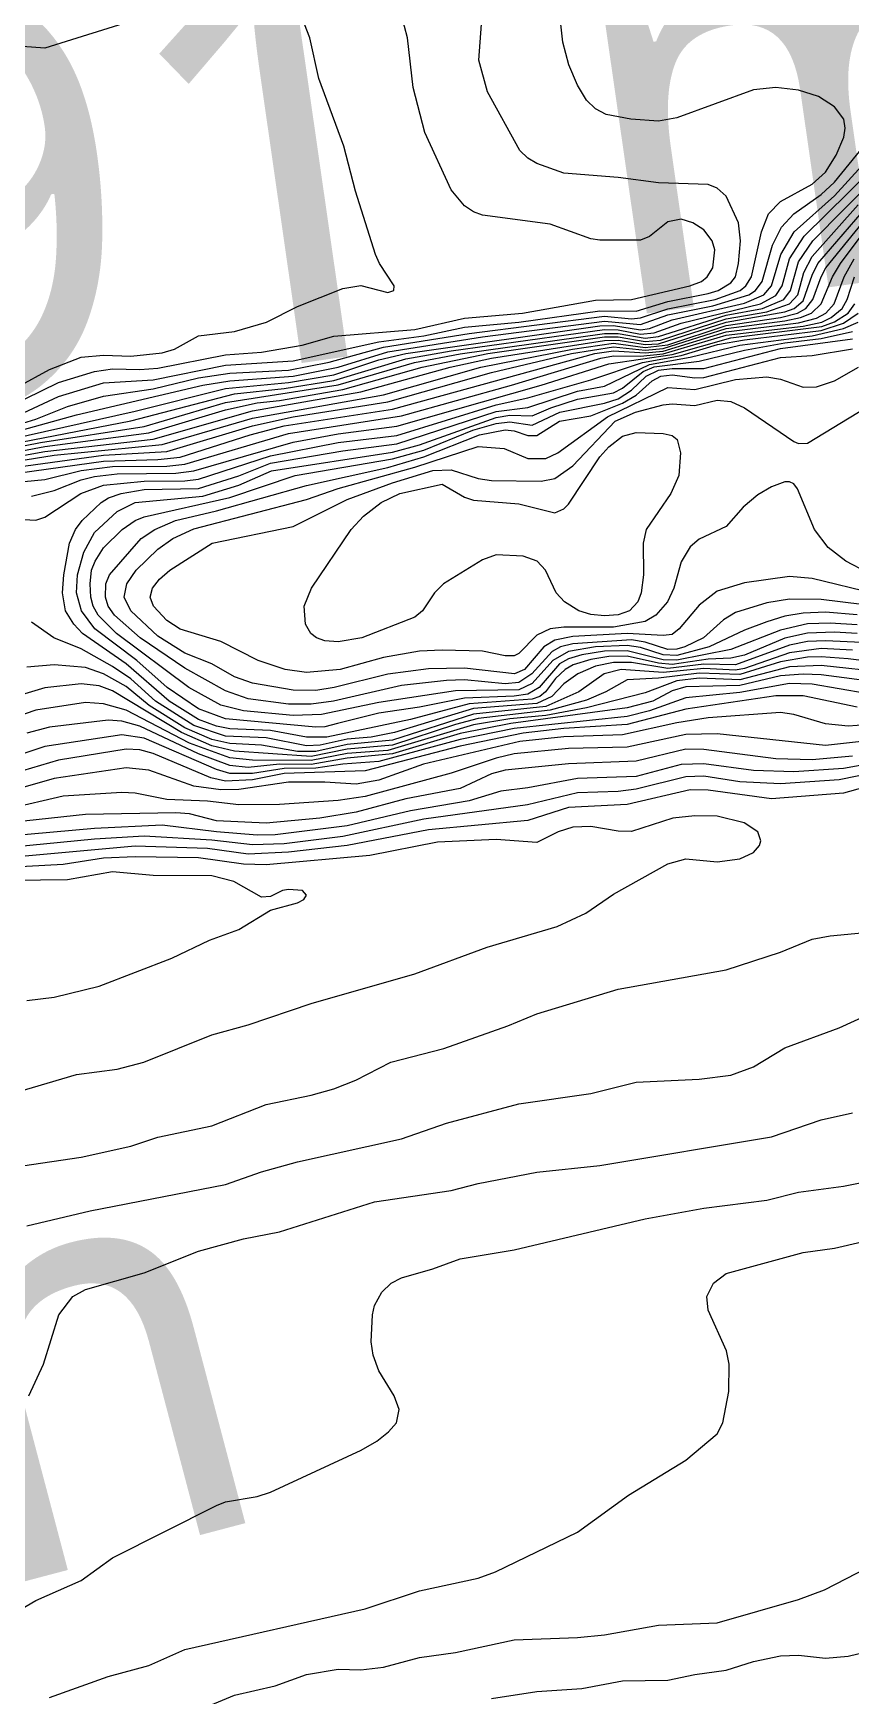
# Model space of a CAD drawing. Extents: x 474277 to 475042, y 254928 to 255625.
# Drawn here: x 474504.01 to 474517.9, y 255566.28 to 255594.53 of the extents above; entities that cross this region are included whole.
import ezdxf

# ---------------------------------------------------------------- set-up
doc = ezdxf.new("R2010")
doc.units = 0
doc.header["$MEASUREMENT"] = 0
doc.layers.add('BaseMapV2_DTM_export_MonNov09090547073261 — entities', color=1, linetype='CONTINUOUS')
doc.styles.get("Standard").update_dxf_attribs({"font": 'romans.shx'})

msp = doc.modelspace()

# ---------------------------------------------------------------- linework, layer by layer
at = {"layer": 'BaseMapV2_DTM_export_MonNov09090547073261 — entities', "color": 15, "linetype": 'Continuous', "true_color": 0xb7484b}
for points in [[(474505.815, 255594.778, 87.5), (474504.205, 255594.274, 87.5), (474502.442, 255594.407, 87.5), (474501.445, 255594.301, 87.5), (474500.985, 255594.18, 87.5), (474500.488, 255593.992, 87.5), (474500.065, 255593.935, 87.5), (474499.681, 255593.965, 87.5), (474499.298, 255594.039, 87.5), (474498.531, 255594.339, 87.5), (474498.148, 255594.412, 87.5), (474496.844, 255594.238, 87.5), (474496.078, 255594.26, 87.5), (474494.161, 255594.443, 87.5), (474493.087, 255594.368, 87.5), (474492.167, 255594.244, 87.5), (474491.86, 255594.251, 87.5), (474491.477, 255594.305, 87.5), (474490.654, 255594.605, 87.5)], [(474503.592, 255588.178, 87.75), (474504.435, 255588.592, 87.75), (474505.049, 255588.783, 87.75), (474505.355, 255588.825, 87.75), (474505.815, 255588.812, 87.75), (474506.122, 255588.835, 87.75), (474507.272, 255589.065, 87.75), (474507.886, 255589.11, 87.75), (474508.576, 255589.229, 87.75), (474509.112, 255589.378, 87.75), (474510.493, 255589.492, 87.75), (474511.336, 255589.686, 87.75), (474512.322, 255589.774, 87.75), (474513.56, 255589.99, 87.75), (474514.173, 255590.005, 87.75), (474515.164, 255590.234, 87.75), (474515.36, 255590.311, 87.75), (474515.456, 255590.388, 87.75), (474515.557, 255590.541, 87.75), (474515.59, 255590.848, 87.75), (474515.544, 255591.001, 87.75), (474515.4, 255591.186, 87.75), (474515.215, 255591.308, 87.75), (474515.017, 255591.37, 87.75), (474514.787, 255591.323, 87.75), (474514.48, 255591.074, 87.75), (474514.326, 255591.012, 87.75), (474513.636, 255591.012, 87.75), (474513.483, 255591.034, 87.75), (474512.793, 255591.282, 87.75), (474511.643, 255591.436, 87.75), (474511.489, 255591.491, 87.75), (474511.336, 255591.598, 87.75), (474511.106, 255591.869, 87.75), (474510.661, 255592.841, 87.75), (474510.463, 255593.608, 87.75), (474510.364, 255594.452, 87.75), (474510.263, 255594.835, 87.75)], [(474503.668, 255587.999, 88), (474504.435, 255588.353, 88), (474505.202, 255588.585, 88), (474506.045, 255588.64, 88), (474507.272, 255588.887, 88), (474508.422, 255588.964, 88), (474509.879, 255589.285, 88), (474510.646, 255589.384, 88), (474511.336, 255589.531, 88), (474512.256, 255589.618, 88), (474513.636, 255589.812, 88), (474514.25, 255589.807, 88), (474514.787, 255589.968, 88), (474515.477, 255590.104, 88), (474515.645, 255590.158, 88), (474515.86, 255590.289, 88), (474515.939, 255590.388, 88), (474515.992, 255590.618, 88), (474516.026, 255591.001, 88), (474515.988, 255591.308, 88), (474515.783, 255591.758, 88), (474515.63, 255591.898, 88), (474515.477, 255591.96, 88), (474514.633, 255591.984, 88), (474513.943, 255592.079, 88), (474513.023, 255592.151, 88), (474512.563, 255592.314, 88), (474512.41, 255592.405, 88), (474512.273, 255592.535, 88), (474511.726, 255593.531, 88), (474511.578, 255594.068, 88), (474511.633, 255594.835, 88)], [(474503.682, 255587.857, 88.25), (474504.052, 255587.969, 88.25), (474504.589, 255588.183, 88.25), (474505.202, 255588.36, 88.25), (474506.045, 255588.487, 88.25), (474506.812, 255588.67, 88.25), (474507.349, 255588.752, 88.25), (474508.346, 255588.801, 88.25), (474509.036, 255588.938, 88.25), (474509.956, 255589.196, 88.25), (474511.413, 255589.428, 88.25), (474513.713, 255589.718, 88.25), (474514.173, 255589.677, 88.25), (474514.326, 255589.69, 88.25), (474514.787, 255589.847, 88.25), (474515.593, 255590.004, 88.25), (474516.02, 255590.158, 88.25), (474516.117, 255590.234, 88.25), (474516.212, 255590.388, 88.25), (474516.383, 255591.155, 88.25), (474516.502, 255591.461, 88.25), (474516.703, 255591.667, 88.25), (474517.24, 255591.962, 88.25), (474517.47, 255592.17, 88.25), (474517.648, 255592.458, 88.25), (474517.778, 255592.765, 88.25), (474517.806, 255592.918, 88.25), (474517.783, 255593.071, 88.25), (474517.624, 255593.28, 88.25), (474517.348, 255593.455, 88.25), (474517.01, 255593.562, 88.25), (474516.627, 255593.608, 88.25), (474516.243, 255593.568, 88.25), (474514.94, 255593.089, 88.25), (474514.633, 255593.033, 88.25), (474514.161, 255593.071, 88.25), (474513.741, 255593.148, 88.25), (474513.56, 255593.241, 88.25), (474513.406, 255593.393, 88.25), (474513.253, 255593.644, 88.25), (474513.108, 255593.992, 88.25), (474513.005, 255594.375, 88.25), (474512.971, 255594.682, 88.25)], [(474503.745, 255588.518, 87.5), (474504.282, 255588.812, 87.5), (474504.819, 255589.026, 87.5), (474505.202, 255589.056, 87.5), (474505.662, 255589.041, 87.5), (474506.199, 255589.096, 87.5), (474506.408, 255589.161, 87.5), (474506.812, 255589.388, 87.5), (474507.426, 255589.459, 87.5), (474507.967, 255589.621, 87.5), (474508.499, 255589.884, 87.5), (474509.266, 255590.189, 87.5), (474509.573, 255590.24, 87.5), (474510.033, 255590.123, 87.5), (474510.133, 255590.158, 87.5), (474510.139, 255590.234, 87.5), (474509.89, 255590.618, 87.5), (474509.823, 255590.771, 87.5), (474509.481, 255591.845, 87.5), (474509.286, 255592.611, 87.5), (474508.859, 255593.762, 87.5), (474508.707, 255594.452, 87.5), (474508.615, 255594.682, 87.5)], [(474503.518, 255587.704, 88.5), (474504.742, 255588.041, 88.5), (474506.889, 255588.549, 88.5), (474507.349, 255588.624, 88.5), (474508.422, 255588.701, 88.5), (474509.189, 255588.852, 88.5), (474510.033, 255589.117, 88.5), (474511.643, 255589.367, 88.5), (474513.713, 255589.637, 88.5), (474514.326, 255589.578, 88.5), (474514.787, 255589.743, 88.5), (474515.553, 255589.898, 88.5), (474516.168, 255590.081, 88.5), (474516.282, 255590.158, 88.5), (474516.393, 255590.311, 88.5), (474516.568, 255590.925, 88.5), (474516.72, 255591.231, 88.5), (474516.933, 255591.461, 88.5), (474517.394, 255591.786, 88.5), (474517.624, 255592, 88.5), (474518.372, 255592.918, 88.5)], [(474503.285, 255587.408, 89.25), (474504.129, 255587.576, 89.25), (474505.892, 255587.848, 89.25), (474507.272, 255588.254, 89.25), (474509.189, 255588.552, 89.25), (474510.485, 255588.931, 89.25), (474511.259, 255589.083, 89.25), (474513.713, 255589.428, 89.25), (474513.943, 255589.427, 89.25), (474514.403, 255589.347, 89.25), (474514.633, 255589.376, 89.25), (474515.783, 255589.737, 89.25), (474516.399, 255589.851, 89.25), (474516.763, 255590.004, 89.25), (474516.874, 255590.158, 89.25), (474517.01, 255590.646, 89.25), (474517.256, 255591.001, 89.25), (474518.314, 255592.074, 89.25)], [(474503.438, 255587.511, 89), (474505.662, 255587.94, 89), (474507.426, 255588.402, 89), (474508.269, 255588.49, 89), (474509.112, 255588.629, 89), (474510.339, 255588.995, 89), (474511.106, 255589.132, 89), (474513.713, 255589.493, 89), (474513.943, 255589.488, 89), (474514.326, 255589.415, 89), (474514.556, 255589.437, 89), (474515.017, 255589.6, 89), (474516.365, 255589.928, 89), (474516.627, 255590.069, 89), (474516.731, 255590.234, 89), (474516.858, 255590.694, 89), (474517.108, 255591.078, 89), (474518.237, 255592.198, 89)], [(474503.592, 255587.625, 88.75), (474505.739, 255588.108, 88.75), (474507.272, 255588.491, 88.75), (474508.346, 255588.592, 88.75), (474509.112, 255588.726, 88.75), (474509.879, 255588.981, 88.75), (474510.339, 255589.088, 88.75), (474513.636, 255589.555, 88.75), (474513.866, 255589.563, 88.75), (474514.326, 255589.488, 88.75), (474514.48, 255589.509, 88.75), (474514.863, 255589.66, 88.75), (474516.09, 255589.941, 88.75), (474516.422, 255590.081, 88.75), (474516.55, 255590.234, 88.75), (474516.71, 255590.771, 88.75), (474516.934, 255591.155, 88.75), (474517.624, 255591.766, 88.75), (474518.084, 255592.277, 88.75)], [(474503.132, 255587.23, 89.75), (474504.205, 255587.423, 89.75), (474506.045, 255587.633, 89.75), (474507.732, 255588.112, 89.75), (474509.573, 255588.433, 89.75), (474511.09, 255588.854, 89.75), (474511.793, 255589.008, 89.75), (474513.713, 255589.307, 89.75), (474513.943, 255589.314, 89.75), (474514.403, 255589.238, 89.75), (474514.633, 255589.252, 89.75), (474515.783, 255589.619, 89.75), (474516.78, 255589.795, 89.75), (474516.934, 255589.851, 89.75), (474517.087, 255589.98, 89.75), (474517.24, 255590.418, 89.75), (474517.341, 255590.618, 89.75), (474518.198, 255591.615, 89.75)], [(474503.208, 255587.318, 89.5), (474504.205, 255587.506, 89.5), (474505.969, 255587.737, 89.5), (474507.272, 255588.131, 89.5), (474507.809, 255588.25, 89.5), (474508.192, 255588.287, 89.5), (474509.266, 255588.473, 89.5), (474510.616, 255588.854, 89.5), (474511.733, 255589.084, 89.5), (474513.713, 255589.367, 89.5), (474513.943, 255589.37, 89.5), (474514.403, 255589.29, 89.5), (474514.666, 255589.314, 89.5), (474515.783, 255589.676, 89.5), (474516.473, 255589.795, 89.5), (474516.86, 255589.928, 89.5), (474516.997, 255590.081, 89.5), (474517.102, 255590.464, 89.5), (474517.24, 255590.736, 89.5), (474518.027, 255591.615, 89.5)], [(474503.055, 255587.15, 90), (474504.359, 255587.357, 90), (474506.199, 255587.539, 90), (474507.732, 255587.985, 90), (474509.956, 255588.386, 90), (474511.61, 255588.854, 90), (474513.167, 255589.161, 90), (474513.866, 255589.26, 90), (474514.403, 255589.19, 90), (474514.787, 255589.234, 90), (474515.783, 255589.563, 90), (474516.703, 255589.699, 90), (474516.992, 255589.774, 90), (474517.133, 255589.851, 90), (474517.256, 255590.004, 90), (474517.393, 255590.388, 90), (474517.477, 255590.541, 90), (474518.225, 255591.461, 90)], [(474503.132, 255587.075, 90.25), (474505.202, 255587.36, 90.25), (474506.275, 255587.419, 90.25), (474507.732, 255587.857, 90.25), (474508.422, 255588.012, 90.25), (474510.033, 255588.263, 90.25), (474511.796, 255588.763, 90.25), (474513.153, 255589.084, 90.25), (474513.866, 255589.199, 90.25), (474514.403, 255589.142, 90.25), (474514.71, 255589.17, 90.25), (474515.783, 255589.509, 90.25), (474516.78, 255589.643, 90.25), (474517.044, 255589.698, 90.25), (474517.232, 255589.774, 90.25), (474517.396, 255589.928, 90.25), (474517.588, 255590.388, 90.25), (474517.725, 255590.618, 90.25), (474518.129, 255591.155, 90.25)], [(474503.285, 255586.991, 90.5), (474505.202, 255587.259, 90.5), (474506.122, 255587.282, 90.5), (474506.505, 255587.323, 90.5), (474507.694, 255587.704, 90.5), (474508.269, 255587.855, 90.5), (474510.109, 255588.138, 90.5), (474513.552, 255589.084, 90.5), (474513.866, 255589.13, 90.5), (474514.403, 255589.095, 90.5), (474514.71, 255589.126, 90.5), (474515.783, 255589.455, 90.5), (474517.01, 255589.609, 90.5), (474517.317, 255589.688, 90.5), (474517.473, 255589.774, 90.5), (474517.616, 255589.928, 90.5), (474517.787, 255590.388, 90.5), (474517.957, 255590.694, 90.5)], [(474503.438, 255586.872, 90.75), (474504.205, 255586.944, 90.75), (474504.819, 255587.096, 90.75), (474505.355, 255587.165, 90.75), (474506.275, 255587.172, 90.75), (474506.582, 255587.203, 90.75), (474508.346, 255587.728, 90.75), (474510.263, 255588.027, 90.75), (474512.134, 255588.548, 90.75), (474513.652, 255589.008, 90.75), (474513.866, 255589.044, 90.75), (474514.326, 255589.043, 90.75), (474514.71, 255589.083, 90.75), (474515.783, 255589.399, 90.75), (474517.087, 255589.549, 90.75), (474517.405, 255589.621, 90.75), (474517.568, 255589.698, 90.75), (474517.754, 255589.851, 90.75), (474517.839, 255590.004, 90.75), (474517.964, 255590.388, 90.75)], [(474503.975, 255586.663, 91), (474504.359, 255586.756, 91), (474504.819, 255586.941, 91), (474505.049, 255586.997, 91), (474505.432, 255587.042, 91), (474506.429, 255587.052, 91), (474506.736, 255587.093, 91), (474508.422, 255587.579, 91), (474509.189, 255587.72, 91), (474510.186, 255587.851, 91), (474512.64, 255588.548, 91), (474513.79, 255588.913, 91), (474514.863, 255589.068, 91), (474515.86, 255589.352, 91), (474517.407, 255589.544, 91), (474517.624, 255589.624, 91), (474517.854, 255589.774, 91), (474517.968, 255589.928, 91)], [(474503.745, 255586.272, 91.25), (474504.052, 255586.251, 91.25), (474504.205, 255586.303, 91.25), (474504.815, 255586.707, 91.25), (474505.202, 255586.851, 91.25), (474505.892, 255586.918, 91.25), (474506.582, 255586.923, 91.25), (474506.812, 255586.951, 91.25), (474508.039, 255587.346, 91.25), (474509.189, 255587.571, 91.25), (474510.186, 255587.692, 91.25), (474511.873, 255588.213, 91.25), (474512.41, 255588.331, 91.25), (474513.483, 255588.64, 91.25), (474514.361, 255588.931, 91.25), (474515.017, 255589.053, 91.25), (474515.636, 255589.238, 91.25), (474516.09, 255589.321, 91.25), (474517.394, 255589.475, 91.25), (474517.777, 255589.603, 91.25), (474518.024, 255589.774, 91.25)], [(474508.994, 255582.567, 91.5), (474508.652, 255582.569, 91.5), (474508.039, 255582.681, 91.5), (474507.349, 255582.707, 91.5), (474507.119, 255582.754, 91.5), (474506.812, 255582.868, 91.5), (474506.318, 255583.18, 91.5), (474505.585, 255583.81, 91.5), (474504.842, 255584.33, 91.5), (474504.694, 255584.484, 91.5), (474504.553, 255584.714, 91.5), (474504.502, 255585.02, 91.5), (474504.525, 255585.327, 91.5), (474504.621, 255585.864, 91.5), (474504.724, 255586.094, 91.5), (474504.839, 255586.247, 91.5), (474505.161, 255586.554, 91.5), (474505.283, 255586.631, 91.5), (474505.499, 255586.707, 91.5), (474505.892, 255586.773, 91.5), (474506.812, 255586.793, 91.5), (474507.502, 255587.008, 91.5), (474508.039, 255587.225, 91.5), (474509.266, 255587.433, 91.5), (474510.186, 255587.551, 91.5), (474511.873, 255588.103, 91.5), (474512.41, 255588.171, 91.5), (474513.253, 255588.446, 91.5), (474513.713, 255588.531, 91.5), (474514.48, 255588.898, 91.5), (474515.17, 255589.023, 91.5), (474516.013, 255589.229, 91.5), (474517.24, 255589.384, 91.5), (474517.777, 255589.51, 91.5), (474518.024, 255589.621, 91.5)], [(474509.177, 255582.797, 91.75), (474508.959, 255582.74, 91.75), (474508.806, 255582.735, 91.75), (474507.272, 255582.879, 91.75), (474506.812, 255583.05, 91.75), (474506.283, 255583.41, 91.75), (474505.764, 255583.87, 91.75), (474505.051, 255584.407, 91.75), (474504.824, 255584.714, 91.75), (474504.738, 255585.02, 91.75), (474504.755, 255585.327, 91.75), (474504.867, 255585.711, 91.75), (474505.049, 255586.042, 91.75), (474505.43, 255586.401, 91.75), (474505.739, 255586.552, 91.75), (474506.889, 255586.664, 91.75), (474507.502, 255586.848, 91.75), (474508.052, 255587.091, 91.75), (474510.109, 255587.411, 91.75), (474510.569, 255587.534, 91.75), (474511.873, 255588.001, 91.75), (474512.103, 255588.036, 91.75), (474512.486, 255588.027, 91.75), (474512.803, 255588.164, 91.75), (474513.253, 255588.308, 91.75), (474513.866, 255588.418, 91.75), (474514.02, 255588.499, 91.75), (474514.37, 255588.778, 91.75), (474514.556, 255588.858, 91.75), (474515.323, 255588.954, 91.75), (474516.09, 255589.143, 91.75), (474516.78, 255589.269, 91.75), (474517.394, 255589.341, 91.75), (474517.93, 255589.46, 91.75)], [(474508.905, 255582.95, 92), (474508.422, 255582.932, 92), (474507.579, 255583.016, 92), (474507.196, 255583.112, 92), (474506.649, 255583.41, 92), (474505.42, 255584.33, 92), (474505.108, 255584.637, 92), (474505.025, 255584.79, 92), (474504.985, 255584.944, 92), (474504.971, 255585.174, 92), (474504.998, 255585.404, 92), (474505.057, 255585.557, 92), (474505.202, 255585.781, 92), (474505.517, 255586.094, 92), (474505.735, 255586.247, 92), (474505.892, 255586.313, 92), (474507.349, 255586.641, 92), (474508.458, 255587.014, 92), (474510.109, 255587.294, 92), (474510.646, 255587.446, 92), (474511.478, 255587.781, 92), (474511.873, 255587.896, 92), (474512.103, 255587.925, 92), (474512.486, 255587.871, 92), (474512.953, 255588.087, 92), (474513.713, 255588.243, 92), (474513.943, 255588.318, 92), (474514.173, 255588.461, 92), (474514.423, 255588.701, 92), (474514.633, 255588.801, 92), (474514.863, 255588.833, 92), (474515.4, 255588.83, 92), (474516.703, 255589.169, 92), (474517.93, 255589.337, 92)], [(474509.106, 255583.18, 92.25), (474508.729, 255583.127, 92.25), (474508.346, 255583.126, 92.25), (474507.656, 255583.22, 92.25), (474507.272, 255583.352, 92.25), (474506.582, 255583.736, 92.25), (474505.823, 255584.254, 92.25), (474505.386, 255584.637, 92.25), (474505.281, 255584.79, 92.25), (474505.231, 255584.944, 92.25), (474505.242, 255585.174, 92.25), (474505.303, 255585.327, 92.25), (474505.84, 255585.941, 92.25), (474506.074, 255586.094, 92.25), (474506.422, 255586.247, 92.25), (474507.119, 255586.413, 92.25), (474508.652, 255586.845, 92.25), (474510.033, 255587.151, 92.25), (474510.646, 255587.331, 92.25), (474511.587, 255587.704, 92.25), (474512.026, 255587.791, 92.25), (474512.18, 255587.774, 92.25), (474512.41, 255587.693, 92.25), (474512.563, 255587.694, 92.25), (474512.946, 255587.936, 92.25), (474513.483, 255588.028, 92.25), (474514.02, 255588.242, 92.25), (474514.25, 255588.378, 92.25), (474514.525, 255588.624, 92.25), (474514.67, 255588.701, 92.25), (474514.863, 255588.725, 92.25), (474515.247, 255588.672, 92.25), (474515.4, 255588.678, 92.25), (474516.703, 255589.017, 92.25), (474517.24, 255589.054, 92.25), (474517.93, 255589.167, 92.25)], [(474509.121, 255583.41, 92.5), (474508.806, 255583.36, 92.5), (474508.422, 255583.367, 92.5), (474507.732, 255583.486, 92.5), (474507.426, 255583.59, 92.5), (474507.042, 255583.815, 92.5), (474506.582, 255583.991, 92.5), (474506.122, 255584.28, 92.5), (474505.665, 255584.714, 92.5), (474505.549, 255584.944, 92.5), (474505.594, 255585.174, 92.5), (474505.753, 255585.404, 92.5), (474506.122, 255585.762, 92.5), (474506.38, 255585.941, 92.5), (474506.736, 255586.107, 92.5), (474508.652, 255586.603, 92.5), (474509.189, 255586.791, 92.5), (474510.493, 255587.154, 92.5), (474511.566, 255587.504, 92.5), (474512.008, 255587.474, 92.5), (474512.41, 255587.299, 92.5), (474512.716, 255587.299, 92.5), (474512.92, 255587.397, 92.5), (474513.767, 255588.011, 92.5), (474514.787, 255588.51, 92.5), (474515.247, 255588.474, 92.5), (474515.937, 255588.646, 92.5), (474516.473, 255588.689, 92.5), (474516.703, 255588.65, 92.5), (474517.087, 255588.513, 92.5), (474517.317, 255588.517, 92.5), (474517.624, 255588.619, 92.5), (474518.029, 255588.854, 92.5)], [(474509.222, 255583.717, 92.75), (474508.652, 255583.663, 92.75), (474508.286, 255583.717, 92.75), (474507.829, 255583.87, 92.75), (474507.196, 255584.192, 92.75), (474506.505, 255584.401, 92.75), (474506.275, 255584.551, 92.75), (474506.051, 255584.79, 92.75), (474505.995, 255584.944, 92.75), (474506.033, 255585.097, 92.75), (474506.149, 255585.25, 92.75), (474506.329, 255585.404, 92.75), (474507.048, 255585.864, 92.75), (474508.422, 255586.148, 92.75), (474509.343, 255586.605, 92.75), (474510.109, 255586.886, 92.75), (474510.799, 255587.097, 92.75), (474511.106, 255587.11, 92.75), (474511.566, 255586.96, 92.75), (474511.796, 255586.929, 92.75), (474512.64, 255586.916, 92.75), (474512.87, 255586.96, 92.75), (474513.176, 255587.176, 92.75), (474513.896, 255587.934, 92.75), (474514.243, 255588.087, 92.75), (474514.71, 255588.212, 92.75), (474514.863, 255588.233, 92.75), (474515.247, 255588.204, 92.75), (474515.63, 255588.291, 92.75), (474515.86, 255588.268, 92.75), (474516.091, 255588.164, 92.75), (474516.933, 255587.59, 92.75), (474517.01, 255587.558, 92.75), (474517.163, 255587.563, 92.75), (474518.16, 255588.169, 92.75)], [(474509.591, 255584.254, 93), (474509.189, 255584.187, 93), (474508.959, 255584.206, 93), (474508.818, 255584.254, 93), (474508.723, 255584.33, 93), (474508.635, 255584.484, 93), (474508.611, 255584.79, 93), (474508.737, 255585.097, 93), (474509.411, 255586.094, 93), (474509.618, 255586.324, 93), (474509.921, 255586.554, 93), (474510.238, 255586.707, 93), (474510.953, 255586.865, 93), (474511.336, 255586.646, 93), (474511.489, 255586.595, 93), (474512.256, 255586.534, 93), (474512.87, 255586.38, 93), (474513.023, 255586.448, 93), (474513.1, 255586.527, 93), (474513.636, 255587.331, 93), (474513.79, 255587.502, 93), (474514.02, 255587.681, 93), (474514.25, 255587.744, 93), (474514.71, 255587.726, 93), (474514.863, 255587.694, 93), (474514.946, 255587.627, 93), (474515.006, 255587.397, 93), (474514.977, 255587.014, 93), (474514.843, 255586.707, 93), (474514.421, 255586.094, 93), (474514.371, 255585.864, 93), (474514.374, 255585.327, 93), (474514.335, 255585.02, 93), (474514.282, 255584.867, 93), (474514.137, 255584.714, 93), (474513.943, 255584.646, 93), (474513.713, 255584.628, 93), (474513.483, 255584.651, 93), (474513.277, 255584.714, 93), (474513.036, 255584.867, 93), (474512.89, 255585.02, 93), (474512.709, 255585.404, 93), (474512.57, 255585.557, 93), (474512.333, 255585.641, 93), (474511.873, 255585.664, 93), (474511.643, 255585.581, 93), (474510.979, 255585.174, 93), (474510.824, 255585.02, 93), (474510.621, 255584.714, 93), (474510.493, 255584.608, 93), (474509.591, 255584.254, 93)], [(474518.55, 255585.174, 92.75), (474517.815, 255585.557, 92.75), (474517.516, 255585.787, 92.75), (474517.285, 255586.094, 92.75), (474516.991, 255586.784, 92.75), (474516.933, 255586.87, 92.75), (474516.857, 255586.906, 92.75), (474516.78, 255586.904, 92.75), (474516.55, 255586.819, 92.75), (474516.32, 255586.683, 92.75), (474516.071, 255586.477, 92.75), (474515.783, 255586.145, 92.75), (474515.323, 255585.93, 92.75), (474515.17, 255585.8, 92.75), (474515.017, 255585.544, 92.75), (474514.89, 255585.097, 92.75), (474514.786, 255584.867, 92.75), (474514.587, 255584.637, 92.75), (474514.403, 255584.532, 92.75), (474513.866, 255584.435, 92.75), (474513.023, 255584.434, 92.75), (474512.793, 255584.405, 92.75), (474512.563, 255584.3, 92.75), (474512.256, 255583.99, 92.75), (474512.18, 255583.949, 92.75), (474512.026, 255583.948, 92.75), (474511.643, 255584.028, 92.75), (474510.953, 255584.047, 92.75), (474510.569, 255584.027, 92.75), (474509.956, 255583.918, 92.75), (474509.222, 255583.717, 92.75)], [(474518.314, 255585.004, 92.5), (474517.24, 255585.262, 92.5), (474516.857, 255585.296, 92.5), (474516.09, 255585.187, 92.5), (474515.63, 255585.045, 92.5), (474515.323, 255584.812, 92.5), (474514.981, 255584.407, 92.5), (474514.863, 255584.311, 92.5), (474514.71, 255584.293, 92.5), (474514.096, 255584.326, 92.5), (474513.176, 255584.277, 92.5), (474512.87, 255584.217, 92.5), (474512.685, 255584.1, 92.5), (474512.353, 255583.717, 92.5), (474512.185, 255583.64, 92.5), (474511.336, 255583.741, 92.5), (474510.723, 255583.73, 92.5), (474510.033, 255583.636, 92.5), (474509.121, 255583.41, 92.5)], [(474518.084, 255584.819, 92.25), (474517.394, 255584.905, 92.25), (474516.857, 255584.912, 92.25), (474516.473, 255584.849, 92.25), (474515.937, 255584.683, 92.25), (474515.735, 255584.56, 92.25), (474515.394, 255584.254, 92.25), (474515.081, 255584.1, 92.25), (474514.94, 255584.063, 92.25), (474514.787, 255584.058, 92.25), (474514.403, 255584.18, 92.25), (474514.173, 255584.218, 92.25), (474513.176, 255584.155, 92.25), (474512.963, 255584.1, 92.25), (474512.824, 255584.024, 92.25), (474512.481, 255583.64, 92.25), (474512.256, 255583.494, 92.25), (474512.026, 255583.475, 92.25), (474511.336, 255583.539, 92.25), (474511.029, 255583.531, 92.25), (474510.263, 255583.446, 92.25), (474509.106, 255583.18, 92.25)], [(474518.084, 255584.174, 91.25), (474517.47, 255584.206, 91.25), (474517.163, 255584.191, 91.25), (474516.857, 255584.131, 91.25), (474515.937, 255583.798, 91.25), (474515.4, 255583.808, 91.25), (474514.787, 255583.734, 91.25), (474514.173, 255583.836, 91.25), (474513.866, 255583.837, 91.25), (474513.56, 255583.773, 91.25), (474513.26, 255583.64, 91.25), (474513.023, 255583.472, 91.25), (474512.819, 255583.257, 91.25), (474512.563, 255583.136, 91.25), (474511.489, 255583.052, 91.25), (474510.145, 255582.643, 91.25), (474509.749, 255582.567, 91.25), (474509.343, 255582.532, 91.25), (474508.882, 255582.429, 91.25), (474508.652, 255582.417, 91.25), (474507.962, 255582.556, 91.25), (474507.272, 255582.586, 91.25), (474506.736, 255582.766, 91.25), (474506.086, 255583.18, 91.25), (474505.662, 255583.558, 91.25), (474505.355, 255583.767, 91.25), (474504.819, 255584.067, 91.25), (474504.353, 255584.254, 91.25), (474503.975, 255584.522, 91.25)], [(474518.007, 255584.644, 92), (474517.47, 255584.688, 92), (474517.087, 255584.675, 92), (474516.78, 255584.622, 92), (474516.473, 255584.528, 92), (474516.09, 255584.382, 92), (474515.495, 255584.1, 92), (474514.94, 255583.952, 92), (474514.71, 255583.963, 92), (474514.326, 255584.092, 92), (474514.096, 255584.126, 92), (474513.56, 255584.1, 92), (474513.103, 255584.024, 92), (474512.833, 255583.87, 92), (474512.486, 255583.477, 92), (474512.256, 255583.37, 92), (474511.183, 255583.356, 92), (474509.879, 255583.157, 92), (474508.905, 255582.95, 92)], [(474518.007, 255584.477, 91.75), (474517.547, 255584.506, 91.75), (474517.163, 255584.491, 91.75), (474516.703, 255584.386, 91.75), (474515.86, 255584.058, 91.75), (474514.94, 255583.874, 91.75), (474514.71, 255583.88, 91.75), (474514.096, 255584.035, 91.75), (474513.713, 255584.025, 91.75), (474513.33, 255583.968, 91.75), (474513.1, 255583.898, 91.75), (474512.946, 255583.81, 91.75), (474512.602, 255583.41, 91.75), (474512.41, 255583.298, 91.75), (474512.18, 255583.262, 91.75), (474511.336, 255583.231, 91.75), (474510.569, 255583.074, 91.75), (474509.879, 255582.972, 91.75), (474509.177, 255582.797, 91.75)], [(474518.007, 255584.327, 91.5), (474517.624, 255584.351, 91.5), (474517.163, 255584.331, 91.5), (474516.78, 255584.25, 91.5), (474516.09, 255583.962, 91.5), (474515.86, 255583.907, 91.5), (474515.477, 255583.892, 91.5), (474514.863, 255583.801, 91.5), (474514.633, 255583.821, 91.5), (474514.096, 255583.944, 91.5), (474513.79, 255583.938, 91.5), (474513.483, 255583.888, 91.5), (474513.181, 255583.794, 91.5), (474513.044, 255583.717, 91.5), (474512.883, 255583.564, 91.5), (474512.713, 255583.334, 91.5), (474512.613, 255583.257, 91.5), (474512.486, 255583.212, 91.5), (474511.413, 255583.135, 91.5), (474510.416, 255582.868, 91.5), (474508.994, 255582.567, 91.5)], [(474518.85, 255583.773, 90.75), (474517.854, 255583.897, 90.75), (474517.394, 255583.934, 90.75), (474517.163, 255583.923, 90.75), (474516.703, 255583.845, 90.75), (474516.013, 255583.629, 90.75), (474515.323, 255583.656, 90.75), (474514.633, 255583.569, 90.75), (474514.096, 255583.538, 90.75), (474513.739, 255583.334, 90.75), (474513.406, 255583.193, 90.75), (474512.793, 255583.026, 90.75), (474511.566, 255582.881, 90.75), (474511.183, 255582.784, 90.75), (474510.109, 255582.428, 90.75), (474509.343, 255582.362, 90.75), (474508.729, 255582.238, 90.75), (474507.426, 255582.326, 90.75), (474507.042, 255582.418, 90.75), (474506.527, 255582.643, 90.75), (474505.355, 255583.353, 90.75), (474505.125, 255583.436, 90.75), (474504.819, 255583.471, 90.75), (474504.205, 255583.402, 90.75), (474503.362, 255583.157, 90.75)], [(474517.93, 255584.044, 91), (474517.394, 255584.071, 91), (474516.857, 255584.001, 91), (474516.09, 255583.734, 91), (474515.937, 255583.705, 91), (474515.4, 255583.735, 91), (474514.71, 255583.663, 91), (474513.997, 255583.717, 91), (474513.707, 255583.64, 91), (474513.278, 255583.334, 91), (474512.716, 255583.089, 91), (474511.489, 255582.959, 91), (474510.109, 255582.516, 91), (474509.343, 255582.44, 91), (474508.806, 255582.324, 91), (474508.499, 255582.323, 91), (474507.886, 255582.431, 91), (474507.349, 255582.456, 91), (474507.042, 255582.528, 91), (474506.582, 255582.725, 91), (474505.976, 255583.104, 91), (474505.585, 255583.43, 91), (474505.202, 255583.642, 91), (474504.895, 255583.748, 91), (474504.359, 255583.798, 91), (474503.899, 255583.756, 91)], [(474518.544, 255583.661, 90.5), (474517.394, 255583.786, 90.5), (474516.857, 255583.759, 90.5), (474516.013, 255583.542, 90.5), (474515.323, 255583.567, 90.5), (474514.94, 255583.521, 90.5), (474514.403, 255583.321, 90.5), (474513.406, 255583.065, 90.5), (474512.716, 255582.934, 90.5), (474512.103, 255582.879, 90.5), (474511.489, 255582.773, 90.5), (474510.033, 255582.339, 90.5), (474509.343, 255582.287, 90.5), (474508.729, 255582.169, 90.5), (474507.732, 255582.173, 90.5), (474507.349, 255582.215, 90.5), (474506.659, 255582.466, 90.5), (474505.585, 255583.026, 90.5), (474505.202, 255583.131, 90.5), (474504.895, 255583.154, 90.5), (474504.052, 255583.024, 90.5), (474502.825, 255582.607, 90.5)], [(474518.39, 255583.497, 90.25), (474517.394, 255583.624, 90.25), (474517.087, 255583.637, 90.25), (474516.703, 255583.608, 90.25), (474516.013, 255583.442, 90.25), (474515.093, 255583.424, 90.25), (474514.863, 255583.354, 90.25), (474514.537, 255583.18, 90.25), (474514.096, 255583.063, 90.25), (474512.119, 255582.797, 90.25), (474511.259, 255582.627, 90.25), (474510.109, 255582.282, 90.25), (474509.343, 255582.208, 90.25), (474508.729, 255582.102, 90.25), (474508.192, 255582.107, 90.25), (474507.656, 255582.052, 90.25), (474507.349, 255582.083, 90.25), (474506.812, 255582.282, 90.25), (474505.815, 255582.753, 90.25), (474505.509, 255582.838, 90.25), (474505.279, 255582.855, 90.25), (474504.282, 255582.739, 90.25), (474503.899, 255582.637, 90.25)], [(474518.16, 255583.309, 90), (474517.24, 255583.468, 90), (474516.857, 255583.478, 90), (474516.013, 255583.323, 90), (474515.093, 255583.233, 90), (474514.48, 255583.015, 90), (474514.096, 255582.92, 90), (474512.18, 255582.713, 90), (474511.259, 255582.529, 90), (474509.879, 255582.155, 90), (474509.266, 255582.108, 90), (474508.806, 255582.037, 90), (474508.269, 255582.036, 90), (474507.732, 255581.947, 90), (474507.349, 255581.946, 90), (474507.119, 255582.014, 90), (474505.892, 255582.549, 90), (474505.509, 255582.606, 90), (474504.205, 255582.405, 90), (474503.362, 255582.13, 90)], [(474518.007, 255583.074, 89.75), (474517.087, 255583.267, 89.75), (474516.627, 255583.27, 89.75), (474515.093, 255583.043, 89.75), (474514.096, 255582.781, 89.75), (474513.023, 255582.714, 89.75), (474512.333, 255582.634, 89.75), (474511.259, 255582.411, 89.75), (474509.649, 255581.993, 89.75), (474508.269, 255581.946, 89.75), (474507.732, 255581.841, 89.75), (474507.272, 255581.818, 89.75), (474507.022, 255581.877, 89.75), (474506.045, 255582.289, 89.75), (474505.815, 255582.349, 89.75), (474505.585, 255582.363, 89.75), (474504.435, 255582.176, 89.75), (474503.515, 255581.904, 89.75)], [(474518.774, 255582.823, 89.5), (474517.854, 255582.754, 89.5), (474517.47, 255582.792, 89.5), (474516.933, 255582.949, 89.5), (474516.703, 255582.984, 89.5), (474515.477, 255582.892, 89.5), (474514.94, 255582.812, 89.5), (474514.02, 255582.605, 89.5), (474513.023, 255582.574, 89.5), (474512.276, 255582.49, 89.5), (474510.637, 255582.107, 89.5), (474509.879, 255581.837, 89.5), (474509.496, 255581.766, 89.5), (474508.959, 255581.803, 89.5), (474508.346, 255581.801, 89.5), (474507.502, 255581.678, 89.5), (474507.196, 255581.672, 89.5), (474506.736, 255581.732, 89.5), (474505.969, 255582.008, 89.5), (474505.585, 255582.045, 89.5), (474504.359, 255581.862, 89.5), (474503.592, 255581.643, 89.5)], [(474518.697, 255582.56, 89.25), (474517.47, 255582.425, 89.25), (474515.63, 255582.623, 89.25), (474515.093, 255582.61, 89.25), (474514.096, 255582.394, 89.25), (474513.1, 255582.371, 89.25), (474512.18, 255582.283, 89.25), (474511.873, 255582.21, 89.25), (474511.106, 255581.952, 89.25), (474509.649, 255581.556, 89.25), (474509.189, 255581.488, 89.25), (474508.192, 255581.423, 89.25), (474507.502, 255581.415, 89.25), (474506.966, 255581.477, 89.25), (474506.275, 255581.507, 89.25), (474505.739, 255581.615, 89.25), (474505.509, 255581.627, 89.25), (474504.512, 255581.562, 89.25), (474503.592, 255581.347, 89.25)], [(474517.93, 255582.242, 89), (474517.24, 255582.183, 89), (474516.627, 255582.199, 89), (474515.4, 255582.359, 89), (474515.093, 255582.363, 89), (474514.25, 255582.156, 89), (474513.1, 255582.112, 89), (474512.026, 255582.004, 89), (474511.796, 255581.942, 89), (474511.259, 255581.693, 89), (474510.339, 255581.517, 89), (474509.496, 255581.292, 89), (474508.874, 255581.187, 89), (474507.962, 255581.104, 89), (474507.119, 255581.147, 89), (474506.659, 255581.261, 89), (474506.429, 255581.281, 89), (474504.895, 255581.254, 89), (474503.055, 255581.052, 89)], [(474518.62, 255582.188, 88.75), (474517.777, 255582.036, 88.75), (474516.933, 255581.979, 88.75), (474516.243, 255582.001, 88.75), (474515.4, 255582.113, 88.75), (474515.017, 255582.104, 88.75), (474514.25, 255581.898, 88.75), (474513.253, 255581.864, 88.75), (474512.41, 255581.704, 88.75), (474511.95, 255581.647, 88.75), (474511.413, 255581.487, 88.75), (474510.416, 255581.316, 88.75), (474509.343, 255581.061, 88.75), (474508.116, 255580.908, 88.75), (474507.809, 255580.901, 88.75), (474507.119, 255580.957, 88.75), (474506.199, 255581.07, 88.75), (474505.049, 255581.017, 88.75), (474503.208, 255580.849, 88.75)], [(474518.62, 255582.03, 88.5), (474517.7, 255581.841, 88.5), (474516.703, 255581.773, 88.5), (474516.013, 255581.806, 88.5), (474515.4, 255581.903, 88.5), (474515.093, 255581.892, 88.5), (474514.25, 255581.683, 88.5), (474513.943, 255581.645, 88.5), (474513.253, 255581.623, 88.5), (474512.403, 255581.417, 88.5), (474510.646, 255581.17, 88.5), (474509.266, 255580.876, 88.5), (474508.269, 255580.756, 88.5), (474507.732, 255580.737, 88.5), (474507.042, 255580.816, 88.5), (474505.892, 255580.885, 88.5), (474505.049, 255580.833, 88.5), (474503.362, 255580.666, 88.5)], [(474518.467, 255581.805, 88.25), (474517.777, 255581.617, 88.25), (474516.55, 255581.516, 88.25), (474515.477, 255581.663, 88.25), (474515.17, 255581.669, 88.25), (474514.096, 255581.422, 88.25), (474513.1, 255581.37, 88.25), (474512.41, 255581.151, 88.25), (474510.723, 255580.994, 88.25), (474509.343, 255580.728, 88.25), (474508.346, 255580.61, 88.25), (474507.656, 255580.58, 88.25), (474506.966, 255580.675, 88.25), (474505.739, 255580.715, 88.25), (474503.362, 255580.499, 88.25)], [(474503.745, 255576.539, 88), (474504.742, 255576.831, 88), (474505.432, 255576.926, 88), (474505.887, 255577.046, 88), (474507.042, 255577.509, 88), (474507.656, 255577.677, 88), (474508.729, 255578.042, 88), (474510.493, 255578.544, 88), (474511.719, 255578.998, 88), (474512.91, 255579.346, 88), (474513.394, 255579.576, 88), (474513.866, 255579.896, 88), (474514.787, 255580.416, 88), (474515.093, 255580.496, 88), (474515.63, 255580.446, 88), (474516.013, 255580.497, 88), (474516.243, 255580.604, 88), (474516.35, 255580.727, 88), (474516.373, 255580.803, 88), (474516.318, 255580.957, 88), (474516.085, 255581.11, 88), (474515.63, 255581.222, 88), (474515.247, 255581.232, 88), (474514.874, 255581.187, 88), (474514.173, 255580.965, 88), (474513.943, 255580.971, 88), (474513.483, 255581.048, 88), (474513.176, 255581.036, 88), (474512.925, 255580.957, 88), (474512.563, 255580.779, 88), (474511.873, 255580.826, 88), (474510.876, 255580.783, 88), (474509.726, 255580.556, 88), (474507.962, 255580.395, 88), (474507.579, 255580.406, 88), (474506.812, 255580.514, 88), (474505.739, 255580.533, 88), (474505.202, 255580.509, 88), (474504.512, 255580.404, 88), (474503.362, 255580.339, 88)], [(474503.899, 255578.093, 87.75), (474504.359, 255578.148, 87.75), (474505.125, 255578.335, 87.75), (474506.36, 255578.81, 87.75), (474507.001, 255579.116, 87.75), (474507.502, 255579.298, 87.75), (474508.039, 255579.627, 87.75), (474508.499, 255579.749, 87.75), (474508.602, 255579.806, 87.75), (474508.652, 255579.883, 87.75), (474508.582, 255579.96, 87.75), (474508.346, 255579.979, 87.75), (474508.242, 255579.96, 87.75), (474508.039, 255579.86, 87.75), (474507.886, 255579.845, 87.75), (474507.416, 255580.113, 87.75), (474507.042, 255580.207, 87.75), (474506.045, 255580.216, 87.75), (474505.355, 255580.279, 87.75), (474504.589, 255580.14, 87.75), (474503.208, 255580.127, 87.75)], [(474503.822, 255575.284, 88.25), (474504.819, 255575.431, 88.25), (474505.662, 255575.615, 88.25), (474506.122, 255575.769, 88.25), (474507.042, 255575.96, 88.25), (474507.962, 255576.324, 88.25), (474508.729, 255576.48, 88.25), (474509.112, 255576.592, 88.25), (474509.488, 255576.739, 88.25), (474510.085, 255577.046, 88.25), (474510.981, 255577.276, 88.25), (474512.071, 255577.66, 88.25), (474512.563, 255577.864, 88.25), (474513.943, 255578.286, 88.25), (474515.783, 255578.611, 88.25), (474516.703, 255578.911, 88.25), (474517.24, 255579.135, 88.25), (474517.547, 255579.193, 88.25), (474518.084, 255579.24, 88.25)], [(474503.899, 255574.263, 88.5), (474504.972, 255574.516, 88.5), (474507.272, 255574.967, 88.5), (474507.886, 255575.179, 88.5), (474508.499, 255575.347, 88.5), (474510.263, 255575.742, 88.5), (474511.029, 255576.008, 88.5), (474512.256, 255576.338, 88.5), (474513.483, 255576.51, 88.5), (474514.25, 255576.703, 88.5), (474515.323, 255576.753, 88.5), (474515.86, 255576.823, 88.5), (474516.243, 255576.964, 88.5), (474516.78, 255577.287, 88.5), (474517.7, 255577.629, 88.5), (474518.544, 255578.013, 88.5)], [(474503.933, 255571.372, 88.75), (474504.18, 255571.909, 88.75), (474504.439, 255572.752, 88.75), (474504.68, 255573.059, 88.75), (474504.895, 255573.183, 88.75), (474505.892, 255573.463, 88.75), (474506.812, 255573.831, 88.75), (474507.579, 255574.043, 88.75), (474508.192, 255574.161, 88.75), (474509.803, 255574.67, 88.75), (474511.106, 255574.865, 88.75), (474511.566, 255574.984, 88.75), (474512.563, 255575.175, 88.75), (474513.636, 255575.289, 88.75), (474516.55, 255575.773, 88.75), (474517.394, 255576.064, 88.75), (474517.93, 255576.185, 88.75)], [(474503.208, 255567.401, 89), (474504.052, 255567.898, 89), (474504.819, 255568.233, 89), (474505.355, 255568.622, 89), (474507.119, 255569.512, 89), (474507.272, 255569.57, 89), (474507.809, 255569.664, 89), (474508.039, 255569.734, 89), (474509.58, 255570.452, 89), (474509.842, 255570.605, 89), (474510.045, 255570.759, 89), (474510.176, 255570.912, 89), (474510.226, 255571.142, 89), (474510.142, 255571.372, 89), (474509.879, 255571.796, 89), (474509.785, 255572.062, 89), (474509.748, 255572.292, 89), (474509.769, 255572.752, 89), (474509.805, 255572.906, 89), (474509.93, 255573.136, 89), (474510.087, 255573.289, 89), (474510.263, 255573.378, 89), (474510.799, 255573.531, 89), (474511.259, 255573.703, 89), (474512.18, 255573.854, 89), (474514.403, 255574.382, 89), (474515.4, 255574.565, 89), (474516.473, 255574.7, 89), (474517.01, 255574.834, 89), (474517.777, 255574.936, 89), (474520.767, 255575.537, 89)], [(474504.282, 255566.245, 89.25), (474505.279, 255566.601, 89.25), (474505.969, 255566.793, 89.25), (474506.582, 255567.06, 89.25), (474509.649, 255567.752, 89.25), (474510.569, 255568.057, 89.25), (474511.566, 255568.276, 89.25), (474511.859, 255568.382, 89.25), (474513.253, 255569.054, 89.25), (474514.121, 255569.685, 89.25), (474515.093, 255570.279, 89.25), (474515.63, 255570.727, 89.25), (474515.722, 255570.912, 89.25), (474515.825, 255571.449, 89.25), (474515.832, 255571.909, 89.25), (474515.785, 255572.139, 89.25), (474515.478, 255572.829, 89.25), (474515.451, 255573.059, 89.25), (474515.567, 255573.289, 89.25), (474515.783, 255573.451, 89.25), (474517.087, 255573.808, 89.25), (474517.624, 255573.882, 89.25), (474518.084, 255573.988, 89.25)], [(474506.812, 255566.029, 89.5), (474507.426, 255566.287, 89.5), (474508.116, 255566.445, 89.5), (474508.652, 255566.637, 89.5), (474509.189, 255566.728, 89.5), (474509.573, 255566.718, 89.5), (474509.956, 255566.761, 89.5), (474510.569, 255566.926, 89.5), (474511.183, 255567.012, 89.5), (474512.18, 255567.228, 89.5), (474513.253, 255567.265, 89.5), (474513.713, 255567.313, 89.5), (474514.633, 255567.478, 89.5), (474515.63, 255567.517, 89.5), (474517.01, 255567.914, 89.5), (474517.452, 255568.075, 89.5), (474518.19, 255568.458, 89.5)], [(474511.796, 255566.229, 89.75), (474512.563, 255566.351, 89.75), (474513.33, 255566.4, 89.75), (474514.02, 255566.528, 89.75), (474514.787, 255566.543, 89.75), (474515.247, 255566.64, 89.75), (474515.783, 255566.709, 89.75), (474516.243, 255566.857, 89.75), (474516.703, 255566.956, 89.75), (474517.01, 255566.967, 89.75), (474517.47, 255566.914, 89.75), (474517.854, 255566.947, 89.75), (474518.16, 255567.022, 89.75)]]:
    msp.add_polyline3d(points, dxfattribs=at)

# ---------------------------------------------------------------- texts
at = {"layer": 'BaseMapV2_DTM_export_MonNov09090547073261 — entities', "color": 250, "true_color": 0x323232, "char_height": 0.2, "width": 17.61571, "attachment_point": 7}
for s, insert, rotation in [('\\fOpen Sans|i0|b0;\\H7.02279;91\\~m', (474500.965, 255587.734), 8.1675), ('\\fOpen Sans|i0|b0;\\H7.02279;89\\~m', (474487.663, 255563.846), 14.778)]:
    msp.add_mtext(s, dxfattribs=dict(at, insert=insert, rotation=rotation))

doc.saveas('drawing.dxf')
